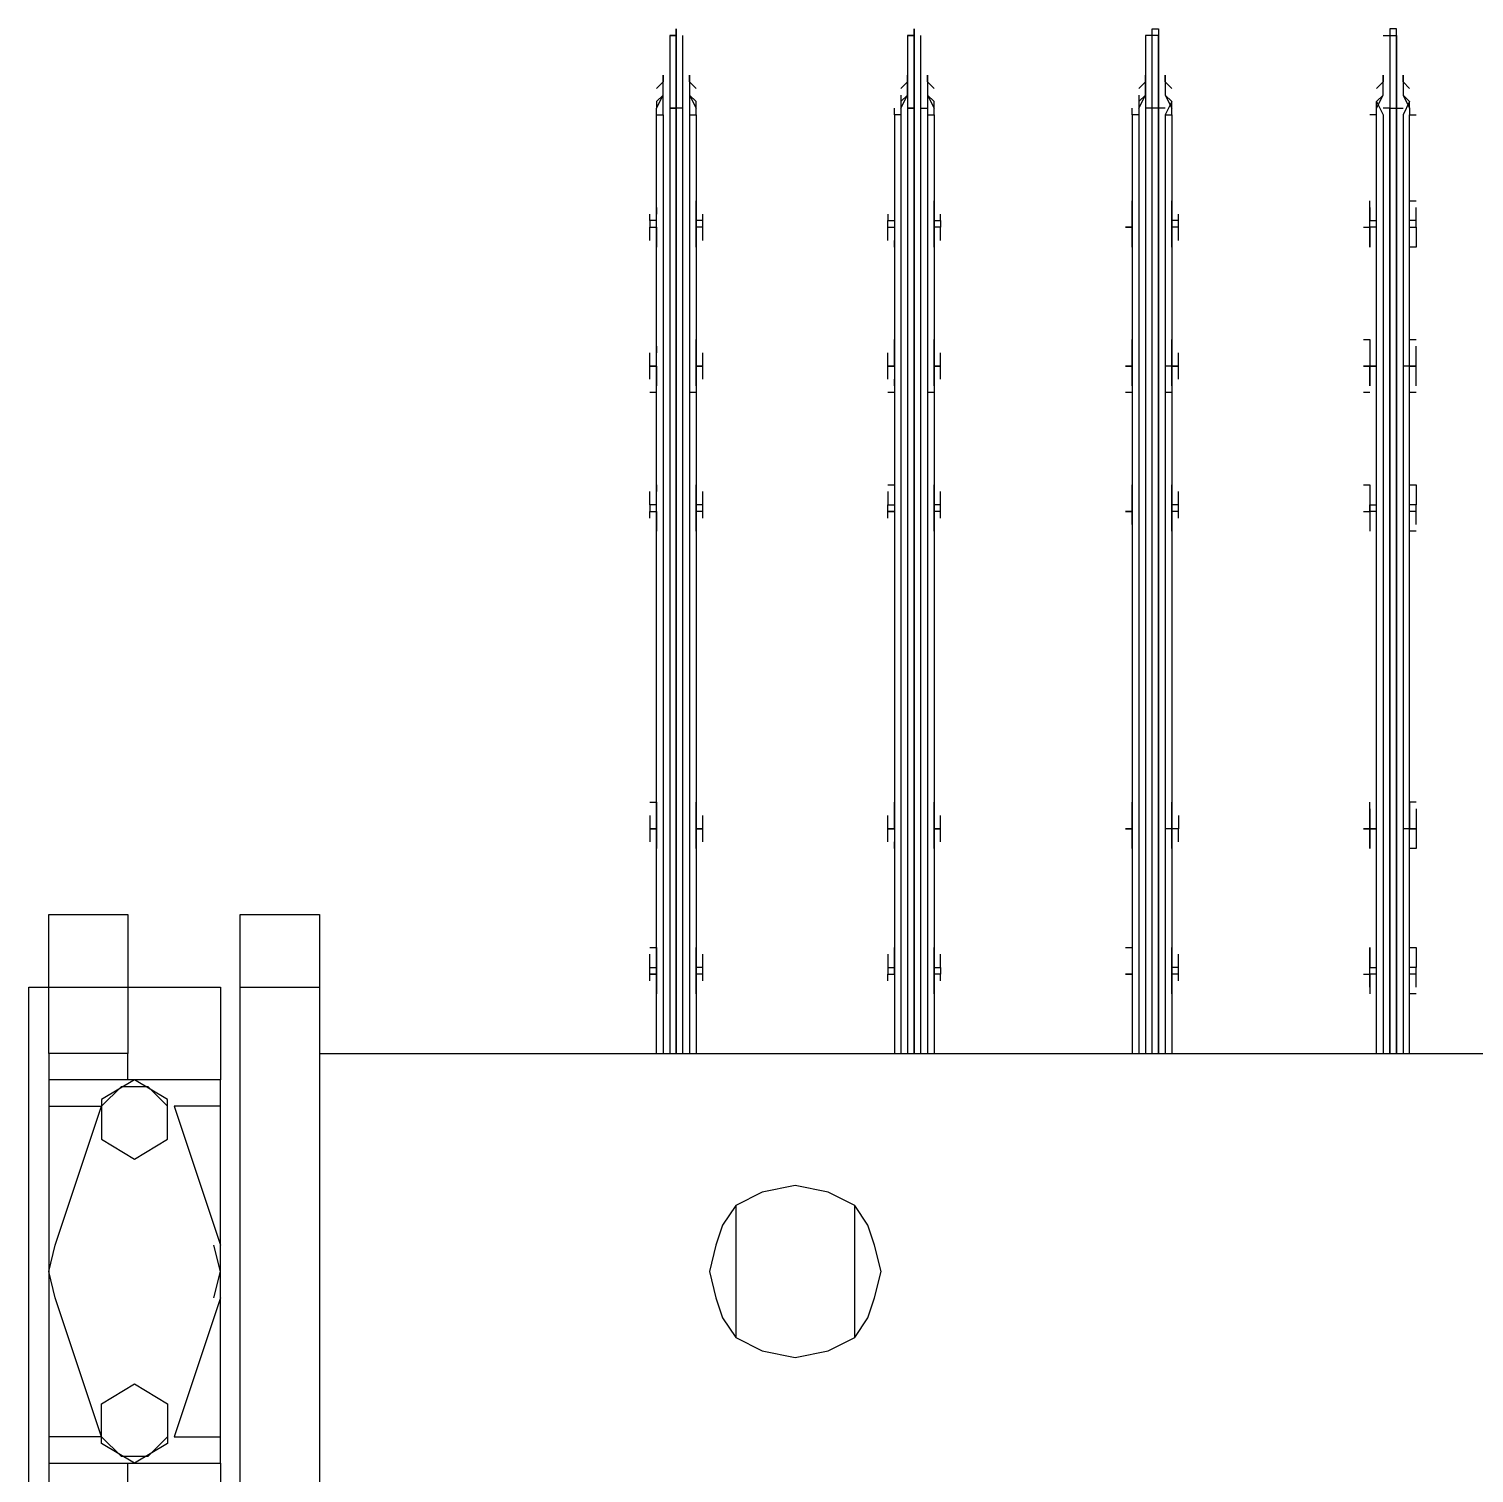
# Model space of a CAD drawing. Header units: metres. Extents: x 531759 to 532310, y 2675082 to 2675319.
# Drawn here: x 532025.8493 to 532026.1518, y 2675220.6573 to 2675220.9595 of the extents above; entities that cross this region are included whole.
import ezdxf

# ---------------------------------------------------------------- set-up
doc = ezdxf.new("R2010")
doc.units = ezdxf.units.M
doc.header["$MEASUREMENT"] = 0
doc.layers.add('IDT', color=7, linetype='Continuous')

# ---------------------------------------------------------------- blocks, each defined once
blk = doc.blocks.new('IDT')
at = {"layer": 'IDT', "color": 0, "lineweight": 25}
for p, q in [((15.02116, 14.49993), (15.02116, 14.61888)), ((15.03775, 14.61888), (15.03775, 14.49993)), ((15.0419, 14.59951), (15.0419, 14.61888)), ((15.08202, 14.61888), (15.08202, 14.49993)), ((15.06127, 14.60366), (15.06127, 14.59951)), ((15.07787, 14.59951), (15.07787, 14.60366)), ((15.07787, 14.59951), (15.0419, 14.59951)), ((15.0419, 14.59951), (15.0419, 14.59398)), ((15.05297, 14.59537), (15.05988, 14.59951)), ((15.05988, 14.59951), (15.0668, 14.59537)), ((15.07787, 14.59398), (15.07787, 14.59951)), ((15.05297, 14.59398), (15.05712, 14.59813)), ((15.05712, 14.59813), (15.06265, 14.59813)), ((15.06265, 14.59813), (15.0668, 14.59398)), ((15.0419, 14.59398), (15.0419, 14.5594)), ((15.0419, 14.56494), (15.05159, 14.59398)), ((15.05159, 14.59398), (15.0419, 14.59398)), ((15.05297, 14.58707), (15.05297, 14.59537)), ((15.0668, 14.59537), (15.0668, 14.58707)), ((15.0668, 14.59398), (15.07648, 14.56494)), ((15.0668, 14.59398), (15.07787, 14.59398)), ((15.07787, 14.5594), (15.07787, 14.59398)), ((15.05988, 14.58292), (15.05297, 14.58707)), ((15.0668, 14.58707), (15.05988, 14.58292)), ((14.91465, 14.576), (14.90912, 14.57324)), ((14.92157, 14.57738), (14.91465, 14.576)), ((14.92849, 14.576), (14.92157, 14.57738)), ((14.93402, 14.57324), (14.92849, 14.576)), ((14.90912, 14.57324), (14.90635, 14.56909)), ((14.90912, 14.57324), (14.90912, 14.54557)), ((14.93402, 14.54557), (14.93402, 14.57324)), ((14.93678, 14.56909), (14.93402, 14.57324)), ((14.90635, 14.56909), (14.90497, 14.56494)), ((14.93817, 14.56494), (14.93678, 14.56909)), ((14.90497, 14.56494), (14.90359, 14.5594)), ((14.93955, 14.5594), (14.93817, 14.56494)), ((15.04329, 14.56494), (15.0419, 14.5594)), ((15.07648, 14.56494), (15.07787, 14.5594)), ((14.90359, 14.5594), (14.90497, 14.55387)), ((14.93817, 14.55387), (14.93955, 14.5594)), ((15.0419, 14.5594), (15.0419, 14.52482)), ((15.0419, 14.5594), (15.04329, 14.55387)), ((15.07787, 14.5594), (15.07648, 14.55387)), ((15.07787, 14.52482), (15.07787, 14.5594)), ((14.90497, 14.55387), (14.90635, 14.54972)), ((14.93678, 14.54972), (14.93817, 14.55387)), ((15.05159, 14.52482), (15.0419, 14.55387)), ((15.07648, 14.55387), (15.0668, 14.52482)), ((14.90635, 14.54972), (14.90912, 14.54557)), ((14.93402, 14.54557), (14.93678, 14.54972)), ((14.90912, 14.54557), (14.91465, 14.54281)), ((14.92849, 14.54281), (14.93402, 14.54557)), ((14.91465, 14.54281), (14.92157, 14.54142)), ((14.92157, 14.54142), (14.92849, 14.54281)), ((15.05988, 14.53589), (15.05297, 14.53174)), ((15.0668, 14.53174), (15.05988, 14.53589)), ((15.05297, 14.53174), (15.05297, 14.52344)), ((15.0668, 14.52344), (15.0668, 14.53174)), ((15.0419, 14.52482), (15.0419, 14.51929)), ((15.0419, 14.52482), (15.05159, 14.52482)), ((15.05712, 14.52068), (15.05297, 14.52482)), ((15.05297, 14.52344), (15.05988, 14.51929)), ((15.05988, 14.51929), (15.0668, 14.52344)), ((15.0668, 14.52482), (15.06265, 14.52068)), ((15.07787, 14.52482), (15.0668, 14.52482)), ((15.07787, 14.51929), (15.07787, 14.52482)), ((15.06265, 14.52068), (15.05712, 14.52068)), ((15.0419, 14.49993), (15.0419, 14.51929)), ((15.0419, 14.51929), (15.07787, 14.51929)), ((15.06127, 14.51929), (15.06127, 14.51376)), ((15.07787, 14.51376), (15.07787, 14.51929)), ((15.02116, 14.51376), (14.44023, 14.51376)), ((14.79294, 14.51376), (14.79294, 14.31735)), ((14.79432, 14.31735), (14.79432, 14.51376)), ((14.7957, 14.31597), (14.7957, 14.51376)), ((14.7957, 14.51376), (14.7957, 14.31597)), ((14.79709, 14.31597), (14.79709, 14.51376)), ((14.79709, 14.51376), (14.79709, 14.31597)), ((14.79847, 14.31735), (14.79847, 14.51376)), ((14.79985, 14.51376), (14.79985, 14.31735)), ((14.84273, 14.31735), (14.84273, 14.51376)), ((14.84411, 14.31735), (14.84411, 14.51376)), ((14.8455, 14.31597), (14.8455, 14.51376)), ((14.8455, 14.51376), (14.8455, 14.31597)), ((14.84688, 14.51376), (14.84688, 14.31597)), ((14.84826, 14.31597), (14.84826, 14.51376)), ((14.84965, 14.31735), (14.84965, 14.51376)), ((14.85103, 14.31735), (14.85103, 14.51376)), ((14.89252, 14.31735), (14.89252, 14.51376)), ((14.89391, 14.31735), (14.89391, 14.51376)), ((14.89529, 14.51376), (14.89529, 14.31597)), ((14.89667, 14.51376), (14.89667, 14.31597)), ((14.89667, 14.31597), (14.89667, 14.51376)), ((14.89806, 14.31597), (14.89806, 14.51376)), ((14.89944, 14.31735), (14.89944, 14.51376)), ((14.90082, 14.31735), (14.90082, 14.51376)), ((14.94232, 14.31735), (14.94232, 14.51376)), ((14.9437, 14.31735), (14.9437, 14.51376)), ((14.94508, 14.51376), (14.94508, 14.31597)), ((14.94647, 14.31597), (14.94647, 14.51376)), ((14.94647, 14.51376), (14.94647, 14.31597)), ((14.94785, 14.31597), (14.94785, 14.51376)), ((14.94923, 14.31735), (14.94923, 14.51376)), ((14.95062, 14.51376), (14.95062, 14.31735)), ((15.06127, 14.49993), (15.06127, 14.51376)), ((15.06127, 14.51376), (15.07787, 14.51376)), ((15.07787, 14.51376), (15.07787, 14.49993)), ((14.79155, 14.50131), (14.79294, 14.50131)), ((14.79155, 14.49993), (14.79155, 14.49855)), ((14.79294, 14.50131), (14.79294, 14.49578)), ((14.80124, 14.49716), (14.80124, 14.50131)), ((14.80124, 14.49993), (14.80124, 14.49855)), ((14.84273, 14.50131), (14.84273, 14.49716)), ((14.84273, 14.49993), (14.84273, 14.49855)), ((14.85103, 14.49716), (14.85103, 14.50131)), ((14.85103, 14.49855), (14.85103, 14.49993)), ((14.89252, 14.50131), (14.89252, 14.49716)), ((14.89252, 14.49993), (14.89252, 14.49855)), ((14.90082, 14.49716), (14.90082, 14.50131)), ((14.90082, 14.49855), (14.90082, 14.49993)), ((14.94232, 14.50131), (14.94232, 14.49578)), ((14.94232, 14.49993), (14.94232, 14.49855)), ((14.95062, 14.49716), (14.95062, 14.50131)), ((14.95062, 14.49855), (14.95062, 14.49993)), ((15.03775, 14.49993), (15.02116, 14.49993)), ((15.02116, 14.48471), (15.02116, 14.49993)), ((15.03775, 14.49993), (15.03775, 14.48471)), ((15.06127, 14.49993), (15.0419, 14.49993)), ((15.07787, 14.49993), (15.06127, 14.49993)), ((15.06127, 14.48471), (15.06127, 14.49993)), ((15.08202, 14.49993), (15.07787, 14.49993)), ((15.07787, 14.49993), (15.07787, 14.48471)), ((14.79155, 14.49855), (14.79155, 14.49716)), ((14.79155, 14.49716), (14.79294, 14.49716)), ((14.79155, 14.49716), (14.79155, 14.49578)), ((14.79985, 14.49716), (14.80124, 14.49716)), ((14.80124, 14.49855), (14.80124, 14.49716)), ((14.80124, 14.49716), (14.80124, 14.49578)), ((14.80262, 14.49716), (14.80124, 14.49716)), ((14.80124, 14.49716), (14.80124, 14.49578)), ((14.84135, 14.49855), (14.84135, 14.49716)), ((14.84135, 14.49716), (14.84273, 14.49716)), ((14.84135, 14.49716), (14.84135, 14.49578)), ((14.84273, 14.49716), (14.84273, 14.49578)), ((14.85103, 14.49716), (14.85103, 14.49855)), ((14.85103, 14.49578), (14.85103, 14.49716)), ((14.85103, 14.49716), (14.85241, 14.49716)), ((14.85241, 14.49716), (14.85103, 14.49716)), ((14.85103, 14.49578), (14.85103, 14.49716)), ((14.89114, 14.49855), (14.89114, 14.49716)), ((14.89114, 14.49716), (14.89252, 14.49716)), ((14.89114, 14.49578), (14.89114, 14.49716)), ((14.89252, 14.49716), (14.89252, 14.49163)), ((14.90221, 14.49716), (14.90082, 14.49716)), ((14.90221, 14.49716), (14.90082, 14.49716)), ((14.90082, 14.49716), (14.90082, 14.49578)), ((14.90221, 14.49855), (14.90221, 14.49716)), ((14.90221, 14.49578), (14.90221, 14.49716)), ((14.94093, 14.49855), (14.94093, 14.49716)), ((14.94093, 14.49716), (14.94232, 14.49716)), ((14.94093, 14.49716), (14.94093, 14.49578)), ((14.952, 14.49716), (14.95062, 14.49716)), ((14.95062, 14.49578), (14.95062, 14.49716)), ((14.95062, 14.49716), (14.952, 14.49716)), ((14.952, 14.49855), (14.952, 14.49716)), ((14.952, 14.49716), (14.952, 14.49578)), ((14.79155, 14.49301), (14.79155, 14.49578)), ((14.79155, 14.49578), (14.79294, 14.49578)), ((14.79155, 14.49163), (14.79155, 14.49301)), ((14.79294, 14.49578), (14.79294, 14.49163)), ((14.80124, 14.49578), (14.79985, 14.49578)), ((14.80124, 14.49578), (14.80124, 14.49163)), ((14.80124, 14.49301), (14.80124, 14.49578)), ((14.80124, 14.49163), (14.80124, 14.49301)), ((14.84135, 14.49578), (14.84273, 14.49578)), ((14.84135, 14.49578), (14.84135, 14.49301)), ((14.84273, 14.49578), (14.84273, 14.49163)), ((14.84273, 14.49163), (14.84273, 14.49301)), ((14.85103, 14.49301), (14.85103, 14.49578)), ((14.85103, 14.49163), (14.85103, 14.49578)), ((14.85103, 14.49163), (14.85103, 14.49301)), ((14.89114, 14.49578), (14.89114, 14.49301)), ((14.89252, 14.49578), (14.89114, 14.49578)), ((14.89252, 14.49163), (14.89252, 14.49301)), ((14.90082, 14.49578), (14.90082, 14.49163)), ((14.90221, 14.49578), (14.90082, 14.49578)), ((14.90082, 14.49163), (14.90082, 14.49301)), ((14.90221, 14.49301), (14.90221, 14.49578)), ((14.94093, 14.49578), (14.94232, 14.49578)), ((14.94093, 14.49578), (14.94093, 14.49301)), ((14.94232, 14.49578), (14.94232, 14.49163)), ((14.94232, 14.49163), (14.94232, 14.49301)), ((14.95062, 14.49163), (14.95062, 14.49578)), ((14.952, 14.49578), (14.95062, 14.49578)), ((14.95062, 14.49163), (14.95062, 14.49301)), ((14.952, 14.49578), (14.952, 14.49301)), ((14.79294, 14.49163), (14.79155, 14.49163)), ((14.85241, 14.49163), (14.85103, 14.49163)), ((14.952, 14.49163), (14.95062, 14.49163)), ((15.03775, 14.48471), (15.02116, 14.48471)), ((15.07787, 14.48471), (15.06127, 14.48471)), ((14.79155, 14.4695), (14.79155, 14.47088)), ((14.79155, 14.47088), (14.79294, 14.47088)), ((14.79155, 14.46673), (14.79155, 14.4695)), ((14.79294, 14.47088), (14.79294, 14.46673)), ((14.80124, 14.46673), (14.80124, 14.47088)), ((14.80124, 14.47088), (14.80124, 14.4695)), ((14.80124, 14.4695), (14.80124, 14.46673)), ((14.84135, 14.4695), (14.84135, 14.46673)), ((14.84273, 14.4695), (14.84273, 14.47088)), ((14.84273, 14.47088), (14.84273, 14.46673)), ((14.85103, 14.46673), (14.85103, 14.47088)), ((14.85103, 14.47088), (14.85103, 14.4695)), ((14.85103, 14.4695), (14.85103, 14.46673)), ((14.89114, 14.4695), (14.89114, 14.46673)), ((14.89252, 14.4695), (14.89252, 14.47088)), ((14.89252, 14.47088), (14.89252, 14.46673)), ((14.90082, 14.46673), (14.90082, 14.47088)), ((14.90082, 14.47088), (14.90082, 14.4695)), ((14.90221, 14.4695), (14.90221, 14.46673)), ((14.94093, 14.4695), (14.94093, 14.46673)), ((14.94232, 14.4695), (14.94232, 14.47088)), ((14.94232, 14.47088), (14.94232, 14.46673)), ((14.95062, 14.46673), (14.95062, 14.47088)), ((14.95062, 14.47088), (14.95062, 14.4695)), ((14.952, 14.46673), (14.952, 14.4695)), ((14.79155, 14.46397), (14.79155, 14.46673)), ((14.79155, 14.46673), (14.79294, 14.46673)), ((14.79294, 14.46673), (14.79155, 14.46673)), ((14.79294, 14.46673), (14.79432, 14.46673)), ((14.79294, 14.4612), (14.79294, 14.46673)), ((14.80124, 14.46673), (14.79985, 14.46673)), ((14.79985, 14.46673), (14.80124, 14.46673)), ((14.80124, 14.46397), (14.80124, 14.46673)), ((14.80124, 14.46673), (14.80262, 14.46673)), ((14.80262, 14.46673), (14.80124, 14.46673)), ((14.80124, 14.46673), (14.80124, 14.4612)), ((14.84135, 14.46673), (14.84273, 14.46673)), ((14.84135, 14.46397), (14.84135, 14.46673)), ((14.84135, 14.46673), (14.84273, 14.46673)), ((14.84273, 14.46673), (14.84273, 14.4612)), ((14.84273, 14.46673), (14.84411, 14.46673)), ((14.85241, 14.46673), (14.85103, 14.46673)), ((14.85103, 14.46673), (14.85241, 14.46673)), ((14.85241, 14.46673), (14.85103, 14.46673)), ((14.85103, 14.46673), (14.85103, 14.4612)), ((14.85103, 14.46397), (14.85103, 14.46673)), ((14.89114, 14.46673), (14.89252, 14.46673)), ((14.89252, 14.46673), (14.89114, 14.46673)), ((14.89114, 14.46673), (14.89114, 14.46397)), ((14.89252, 14.46673), (14.89252, 14.4612)), ((14.90221, 14.46673), (14.90082, 14.46673)), ((14.90082, 14.46673), (14.90221, 14.46673)), ((14.90221, 14.46673), (14.90082, 14.46673)), ((14.90082, 14.46673), (14.90082, 14.4612)), ((14.90221, 14.46673), (14.90221, 14.46397)), ((14.94093, 14.46673), (14.94232, 14.46673)), ((14.94232, 14.46673), (14.94093, 14.46673)), ((14.94093, 14.46673), (14.94093, 14.46397)), ((14.94232, 14.46673), (14.94232, 14.4612)), ((14.952, 14.46673), (14.95062, 14.46673)), ((14.95062, 14.46673), (14.952, 14.46673)), ((14.952, 14.46673), (14.95062, 14.46673)), ((14.95062, 14.4612), (14.95062, 14.46673)), ((14.95062, 14.46673), (14.952, 14.46673)), ((14.952, 14.46397), (14.952, 14.46673)), ((14.79155, 14.46258), (14.79155, 14.46397)), ((14.80124, 14.46258), (14.80124, 14.46397)), ((14.84273, 14.46397), (14.84273, 14.46258)), ((14.85103, 14.46258), (14.85103, 14.46397)), ((14.89252, 14.46397), (14.89252, 14.46258)), ((14.90082, 14.46258), (14.90082, 14.46397)), ((14.94232, 14.46397), (14.94232, 14.46258)), ((14.95062, 14.46258), (14.95062, 14.46397)), ((14.79155, 14.4612), (14.79294, 14.4612)), ((14.952, 14.4612), (14.95062, 14.4612)), ((14.79155, 14.40449), (14.79294, 14.40449)), ((14.79155, 14.40311), (14.79155, 14.40172)), ((14.79294, 14.40449), (14.79294, 14.40034)), ((14.80124, 14.40034), (14.80124, 14.40449)), ((14.80124, 14.40172), (14.80124, 14.40311)), ((14.84273, 14.40449), (14.84273, 14.40034)), ((14.84273, 14.40311), (14.84273, 14.40172)), ((14.85103, 14.40034), (14.85103, 14.40449)), ((14.85103, 14.40311), (14.85103, 14.40172)), ((14.89252, 14.40449), (14.89252, 14.40034)), ((14.89252, 14.40311), (14.89252, 14.40172)), ((14.90082, 14.40034), (14.90082, 14.40449)), ((14.90082, 14.40172), (14.90082, 14.40311)), ((14.94232, 14.40449), (14.94232, 14.40034)), ((14.94232, 14.40311), (14.94232, 14.40172)), ((14.95062, 14.40034), (14.95062, 14.40449)), ((14.95062, 14.40172), (14.95062, 14.40311)), ((14.79155, 14.40172), (14.79155, 14.40034)), ((14.79155, 14.40034), (14.79294, 14.40034)), ((14.79155, 14.40034), (14.79155, 14.39896)), ((14.79294, 14.40034), (14.79294, 14.39896)), ((14.79985, 14.40034), (14.80124, 14.40034)), ((14.80124, 14.40034), (14.80124, 14.40172)), ((14.80262, 14.40034), (14.80124, 14.40034)), ((14.80124, 14.40034), (14.80124, 14.39896)), ((14.80124, 14.39896), (14.80124, 14.40034)), ((14.84135, 14.40172), (14.84135, 14.40034)), ((14.84135, 14.40034), (14.84273, 14.40034)), ((14.84135, 14.40034), (14.84135, 14.39896)), ((14.84273, 14.40034), (14.84273, 14.39896)), ((14.85103, 14.40172), (14.85103, 14.40034)), ((14.85103, 14.40034), (14.85103, 14.39481)), ((14.85103, 14.39896), (14.85103, 14.40034)), ((14.85103, 14.40034), (14.85241, 14.40034)), ((14.85241, 14.40034), (14.85103, 14.40034)), ((14.89114, 14.40172), (14.89114, 14.40034)), ((14.89114, 14.40034), (14.89252, 14.40034)), ((14.89114, 14.40034), (14.89114, 14.39896)), ((14.89252, 14.40034), (14.89252, 14.39896)), ((14.90221, 14.40034), (14.90082, 14.40034)), ((14.90082, 14.39896), (14.90082, 14.40034)), ((14.90082, 14.40034), (14.90221, 14.40034)), ((14.90221, 14.40172), (14.90221, 14.40034)), ((14.90221, 14.40034), (14.90221, 14.39896)), ((14.94093, 14.40172), (14.94093, 14.40034)), ((14.94093, 14.40034), (14.94232, 14.40034)), ((14.94093, 14.40034), (14.94093, 14.39896)), ((14.94232, 14.40034), (14.94232, 14.39481)), ((14.952, 14.40034), (14.95062, 14.40034)), ((14.952, 14.40034), (14.95062, 14.40034)), ((14.95062, 14.40034), (14.95062, 14.39481)), ((14.952, 14.40172), (14.952, 14.40034)), ((14.952, 14.39896), (14.952, 14.40034)), ((14.79155, 14.39619), (14.79155, 14.39896)), ((14.79155, 14.39896), (14.79294, 14.39896)), ((14.79155, 14.39481), (14.79155, 14.39619)), ((14.79294, 14.39896), (14.79294, 14.39481)), ((14.80124, 14.39896), (14.79985, 14.39896)), ((14.80124, 14.39481), (14.80124, 14.39896)), ((14.80124, 14.39619), (14.80124, 14.39896)), ((14.80124, 14.39481), (14.80124, 14.39619)), ((14.84135, 14.39896), (14.84273, 14.39896)), ((14.84135, 14.39896), (14.84135, 14.39619)), ((14.84273, 14.39896), (14.84273, 14.39481)), ((14.84273, 14.39481), (14.84273, 14.39619)), ((14.85103, 14.39619), (14.85103, 14.39896)), ((14.85103, 14.39481), (14.85103, 14.39619)), ((14.89114, 14.39896), (14.89252, 14.39896)), ((14.89114, 14.39896), (14.89114, 14.39619)), ((14.89252, 14.39896), (14.89252, 14.39481)), ((14.89252, 14.39481), (14.89252, 14.39619)), ((14.90082, 14.39481), (14.90082, 14.39896)), ((14.90221, 14.39896), (14.90082, 14.39896)), ((14.90082, 14.39481), (14.90082, 14.39619)), ((14.90221, 14.39619), (14.90221, 14.39896)), ((14.94093, 14.39896), (14.94232, 14.39896)), ((14.94093, 14.39896), (14.94093, 14.39619)), ((14.94232, 14.39481), (14.94232, 14.39619)), ((14.95062, 14.39896), (14.952, 14.39896)), ((14.95062, 14.39481), (14.95062, 14.39619)), ((14.952, 14.39896), (14.952, 14.39619)), ((14.79294, 14.39481), (14.79155, 14.39481)), ((14.80262, 14.39481), (14.80124, 14.39481)), ((14.90221, 14.39481), (14.90082, 14.39481)), ((14.79155, 14.37544), (14.79294, 14.37544)), ((14.80124, 14.37544), (14.80262, 14.37544)), ((14.84273, 14.37544), (14.84411, 14.37544)), ((14.85103, 14.37544), (14.85241, 14.37544)), ((14.89252, 14.37544), (14.89391, 14.37544)), ((14.90082, 14.37544), (14.90221, 14.37544)), ((14.94232, 14.37544), (14.9437, 14.37544)), ((14.95062, 14.37544), (14.952, 14.37544)), ((14.79155, 14.37406), (14.79155, 14.37268)), ((14.79155, 14.37268), (14.79155, 14.36991)), ((14.79294, 14.37406), (14.79294, 14.36991)), ((14.80124, 14.36991), (14.80124, 14.37406)), ((14.80124, 14.37406), (14.80124, 14.37268)), ((14.80124, 14.37268), (14.80124, 14.36991)), ((14.84135, 14.37268), (14.84135, 14.36991)), ((14.84273, 14.37268), (14.84273, 14.37406)), ((14.84273, 14.37406), (14.84273, 14.36991)), ((14.85103, 14.36991), (14.85103, 14.37406)), ((14.85103, 14.37406), (14.85103, 14.37268)), ((14.85103, 14.37268), (14.85103, 14.36991)), ((14.89114, 14.37268), (14.89114, 14.36991)), ((14.89252, 14.37268), (14.89252, 14.37406)), ((14.89252, 14.37406), (14.89252, 14.36991)), ((14.90082, 14.36991), (14.90082, 14.37406)), ((14.90082, 14.37406), (14.90082, 14.37268)), ((14.90221, 14.37268), (14.90221, 14.36991)), ((14.94093, 14.37268), (14.94093, 14.36991)), ((14.94232, 14.37268), (14.94232, 14.37406)), ((14.94232, 14.37406), (14.94232, 14.36991)), ((14.95062, 14.36991), (14.95062, 14.37406)), ((14.95062, 14.37406), (14.95062, 14.37268)), ((14.952, 14.37268), (14.952, 14.36991)), ((14.79155, 14.36991), (14.79294, 14.36991)), ((14.79294, 14.36991), (14.79155, 14.36991)), ((14.79155, 14.36991), (14.79155, 14.36715)), ((14.79294, 14.36991), (14.79294, 14.36438)), ((14.79294, 14.36991), (14.79432, 14.36991)), ((14.80124, 14.36991), (14.79985, 14.36991)), ((14.79985, 14.36991), (14.80124, 14.36991)), ((14.80124, 14.36438), (14.80124, 14.36991)), ((14.80124, 14.36991), (14.80262, 14.36991)), ((14.80262, 14.36991), (14.80124, 14.36991)), ((14.80124, 14.36991), (14.80262, 14.36991)), ((14.80124, 14.36715), (14.80124, 14.36991)), ((14.84135, 14.36991), (14.84273, 14.36991)), ((14.84273, 14.36991), (14.84135, 14.36991)), ((14.84135, 14.36991), (14.84135, 14.36715)), ((14.84273, 14.36991), (14.84411, 14.36991)), ((14.84273, 14.36991), (14.84273, 14.36438)), ((14.85241, 14.36991), (14.85103, 14.36991)), ((14.85103, 14.36991), (14.85241, 14.36991)), ((14.85241, 14.36991), (14.85103, 14.36991)), ((14.85103, 14.36991), (14.85103, 14.36438)), ((14.85103, 14.36715), (14.85103, 14.36991)), ((14.89114, 14.36991), (14.89252, 14.36991)), ((14.89252, 14.36991), (14.89114, 14.36991)), ((14.89114, 14.36991), (14.89114, 14.36715)), ((14.89252, 14.36991), (14.89252, 14.36438)), ((14.90221, 14.36991), (14.90082, 14.36991)), ((14.90082, 14.36991), (14.90221, 14.36991)), ((14.90221, 14.36991), (14.90082, 14.36991)), ((14.90082, 14.36991), (14.90082, 14.36438)), ((14.90221, 14.36991), (14.90221, 14.36715)), ((14.94093, 14.36991), (14.94232, 14.36991)), ((14.94232, 14.36991), (14.94093, 14.36991)), ((14.94093, 14.36991), (14.94093, 14.36715)), ((14.94232, 14.36991), (14.94232, 14.36438)), ((14.952, 14.36991), (14.95062, 14.36991)), ((14.95062, 14.36991), (14.95062, 14.36438)), ((14.95062, 14.36991), (14.952, 14.36991)), ((14.952, 14.36991), (14.95062, 14.36991)), ((14.952, 14.36991), (14.952, 14.36715)), ((14.79155, 14.36715), (14.79155, 14.36576)), ((14.80124, 14.36576), (14.80124, 14.36715)), ((14.84273, 14.36715), (14.84273, 14.36576)), ((14.85103, 14.36576), (14.85103, 14.36715)), ((14.89252, 14.36715), (14.89252, 14.36576)), ((14.90082, 14.36576), (14.90082, 14.36715)), ((14.94232, 14.36715), (14.94232, 14.36576)), ((14.95062, 14.36576), (14.95062, 14.36715)), ((14.79294, 14.36438), (14.79155, 14.36438)), ((14.80262, 14.36438), (14.80124, 14.36438)), ((14.79155, 14.34363), (14.79155, 14.34502)), ((14.79155, 14.34502), (14.79294, 14.34502)), ((14.79294, 14.34502), (14.79294, 14.34087)), ((14.80124, 14.34087), (14.80124, 14.34502)), ((14.80124, 14.34502), (14.80124, 14.34363)), ((14.84273, 14.34363), (14.84273, 14.34502)), ((14.84273, 14.34502), (14.84273, 14.34087)), ((14.85103, 14.34502), (14.85103, 14.34363)), ((14.85103, 14.34087), (14.85103, 14.34502)), ((14.89252, 14.34363), (14.89252, 14.34502)), ((14.89252, 14.34502), (14.89252, 14.34087)), ((14.90082, 14.34087), (14.90082, 14.34502)), ((14.90082, 14.34502), (14.90082, 14.34363)), ((14.94232, 14.34363), (14.94232, 14.34502)), ((14.94232, 14.34502), (14.94232, 14.34087)), ((14.95062, 14.34087), (14.95062, 14.34502)), ((14.95062, 14.34502), (14.95062, 14.34363)), ((14.79155, 14.34087), (14.79155, 14.34363)), ((14.80124, 14.34363), (14.80124, 14.34087)), ((14.84135, 14.34363), (14.84135, 14.34087)), ((14.85103, 14.34363), (14.85103, 14.34087)), ((14.89114, 14.34363), (14.89114, 14.34087)), ((14.90221, 14.34363), (14.90221, 14.34087)), ((14.94093, 14.34363), (14.94093, 14.34087)), ((14.952, 14.34363), (14.952, 14.34087)), ((14.79294, 14.34087), (14.79155, 14.34087)), ((14.79155, 14.34087), (14.79155, 14.33948)), ((14.79155, 14.33948), (14.79294, 14.33948)), ((14.79155, 14.33948), (14.79155, 14.3381)), ((14.79294, 14.34087), (14.79294, 14.33948)), ((14.79294, 14.33948), (14.79294, 14.33533)), ((14.79985, 14.34087), (14.80124, 14.34087)), ((14.80124, 14.33948), (14.79985, 14.33948)), ((14.80124, 14.34087), (14.80124, 14.33948)), ((14.80262, 14.34087), (14.80124, 14.34087)), ((14.80124, 14.34087), (14.80124, 14.33948)), ((14.80124, 14.33948), (14.80124, 14.33533)), ((14.80124, 14.3381), (14.80124, 14.33948)), ((14.84135, 14.34087), (14.84273, 14.34087)), ((14.84135, 14.34087), (14.84135, 14.33948)), ((14.84135, 14.33948), (14.84273, 14.33948)), ((14.84135, 14.33948), (14.84135, 14.3381)), ((14.84273, 14.34087), (14.84273, 14.33948)), ((14.84273, 14.33948), (14.84273, 14.33533)), ((14.85103, 14.34087), (14.85241, 14.34087)), ((14.85241, 14.34087), (14.85103, 14.34087)), ((14.85103, 14.33948), (14.85103, 14.34087)), ((14.85103, 14.34087), (14.85103, 14.33948)), ((14.85103, 14.3381), (14.85103, 14.33948)), ((14.85103, 14.33948), (14.85103, 14.33533)), ((14.89114, 14.34087), (14.89252, 14.34087)), ((14.89114, 14.33948), (14.89114, 14.34087)), ((14.89114, 14.33948), (14.89114, 14.3381)), ((14.89252, 14.33948), (14.89114, 14.33948)), ((14.89252, 14.34087), (14.89252, 14.33533)), ((14.90082, 14.33948), (14.90082, 14.34087)), ((14.90221, 14.34087), (14.90082, 14.34087)), ((14.90082, 14.33533), (14.90082, 14.33948)), ((14.90221, 14.33948), (14.90082, 14.33948)), ((14.90221, 14.34087), (14.90221, 14.33948)), ((14.90221, 14.3381), (14.90221, 14.33948)), ((14.94093, 14.34087), (14.94232, 14.34087)), ((14.94093, 14.34087), (14.94093, 14.33948)), ((14.94093, 14.33948), (14.94232, 14.33948)), ((14.94093, 14.33948), (14.94093, 14.3381)), ((14.94232, 14.34087), (14.94232, 14.33948)), ((14.94232, 14.33948), (14.94232, 14.33533)), ((14.952, 14.34087), (14.95062, 14.34087)), ((14.952, 14.34087), (14.95062, 14.34087)), ((14.95062, 14.34087), (14.95062, 14.33948)), ((14.95062, 14.33948), (14.952, 14.33948)), ((14.95062, 14.33948), (14.95062, 14.33533)), ((14.952, 14.33948), (14.952, 14.34087)), ((14.952, 14.33948), (14.952, 14.3381)), ((14.79155, 14.3381), (14.79155, 14.33672)), ((14.80124, 14.33672), (14.80124, 14.3381)), ((14.84273, 14.3381), (14.84273, 14.33672)), ((14.85103, 14.33672), (14.85103, 14.3381)), ((14.89252, 14.3381), (14.89252, 14.33672)), ((14.90082, 14.33672), (14.90082, 14.3381)), ((14.94232, 14.3381), (14.94232, 14.33672)), ((14.95062, 14.33672), (14.95062, 14.3381)), ((14.79294, 14.33533), (14.79155, 14.33533)), ((14.79294, 14.31735), (14.79155, 14.31735)), ((14.79294, 14.31597), (14.79294, 14.31735)), ((14.79294, 14.31459), (14.79432, 14.31735)), ((14.79985, 14.31459), (14.79847, 14.31735)), ((14.79985, 14.31735), (14.79985, 14.31597)), ((14.79985, 14.31735), (14.80124, 14.31735)), ((14.84273, 14.31459), (14.84411, 14.31735)), ((14.84411, 14.31735), (14.84273, 14.31735)), ((14.84273, 14.31735), (14.84273, 14.31597)), ((14.84965, 14.3132), (14.84965, 14.31735)), ((14.84965, 14.31735), (14.85103, 14.31735)), ((14.85103, 14.31735), (14.85103, 14.31597)), ((14.89391, 14.31735), (14.89252, 14.31735)), ((14.89252, 14.31735), (14.89252, 14.31597)), ((14.89391, 14.3132), (14.89391, 14.31735)), ((14.89944, 14.3132), (14.89944, 14.31735)), ((14.89944, 14.31735), (14.90082, 14.31735)), ((14.90082, 14.31735), (14.90082, 14.31597)), ((14.9437, 14.31735), (14.94232, 14.31735)), ((14.94232, 14.31735), (14.94232, 14.31597)), ((14.9437, 14.3132), (14.9437, 14.31735)), ((14.95062, 14.31735), (14.94923, 14.31735)), ((14.94923, 14.31735), (14.94923, 14.3132)), ((14.95062, 14.31735), (14.95062, 14.31597)), ((14.79432, 14.3132), (14.79294, 14.31597)), ((14.79294, 14.31597), (14.79294, 14.31459)), ((14.79294, 14.31459), (14.79432, 14.3132)), ((14.79432, 14.3132), (14.79294, 14.31459)), ((14.7957, 14.31597), (14.79432, 14.31597)), ((14.7957, 14.30075), (14.7957, 14.31597)), ((14.79709, 14.31597), (14.7957, 14.31597)), ((14.7957, 14.31597), (14.7957, 14.29937)), ((14.79709, 14.30075), (14.79709, 14.31597)), ((14.79709, 14.31597), (14.79847, 14.31597)), ((14.79709, 14.29937), (14.79709, 14.31597)), ((14.79985, 14.31597), (14.79847, 14.3132)), ((14.79985, 14.31459), (14.79847, 14.3132)), ((14.79847, 14.3132), (14.79985, 14.31459)), ((14.79985, 14.31597), (14.79985, 14.31459)), ((14.84411, 14.3132), (14.84273, 14.31597)), ((14.84273, 14.31597), (14.84273, 14.31459)), ((14.84273, 14.31459), (14.84411, 14.3132)), ((14.84411, 14.3132), (14.84273, 14.31459)), ((14.84411, 14.31597), (14.8455, 14.31597)), ((14.8455, 14.31597), (14.84688, 14.31597)), ((14.8455, 14.29937), (14.8455, 14.31597)), ((14.8455, 14.31597), (14.8455, 14.30075)), ((14.84688, 14.31597), (14.84826, 14.31597)), ((14.84688, 14.31597), (14.84688, 14.29937)), ((14.84965, 14.31597), (14.84826, 14.3132)), ((14.84826, 14.30075), (14.84826, 14.31597)), ((14.84826, 14.3132), (14.84965, 14.31459)), ((14.84965, 14.31459), (14.84965, 14.31597)), ((14.89391, 14.3132), (14.89252, 14.31597)), ((14.89252, 14.31597), (14.89252, 14.31459)), ((14.89252, 14.31459), (14.89391, 14.3132)), ((14.89529, 14.31597), (14.89391, 14.31597)), ((14.89529, 14.31597), (14.89529, 14.30075)), ((14.89806, 14.31597), (14.89667, 14.31597)), ((14.89667, 14.31597), (14.89806, 14.31597)), ((14.89667, 14.29937), (14.89667, 14.31597)), ((14.89667, 14.31597), (14.89667, 14.29937)), ((14.89806, 14.30075), (14.89806, 14.31597)), ((14.89944, 14.31597), (14.89806, 14.3132)), ((14.89806, 14.3132), (14.89944, 14.31459)), ((14.89944, 14.31459), (14.89944, 14.31597)), ((14.9437, 14.3132), (14.94232, 14.31597)), ((14.94232, 14.31597), (14.94232, 14.31459)), ((14.94232, 14.31459), (14.9437, 14.3132)), ((14.94508, 14.31597), (14.94647, 14.31597)), ((14.94508, 14.31597), (14.94508, 14.30075)), ((14.94785, 14.31597), (14.94647, 14.31597)), ((14.94647, 14.31597), (14.94785, 14.31597)), ((14.94647, 14.31597), (14.94647, 14.29937)), ((14.94647, 14.29937), (14.94647, 14.31597)), ((14.94785, 14.30075), (14.94785, 14.31597)), ((14.95062, 14.31597), (14.94923, 14.3132)), ((14.94923, 14.3132), (14.95062, 14.31459)), ((14.95062, 14.31459), (14.95062, 14.31597)), ((14.79294, 14.31182), (14.79432, 14.31044)), ((14.79432, 14.30905), (14.79432, 14.3132)), ((14.79847, 14.3132), (14.79847, 14.30905)), ((14.79847, 14.31044), (14.79985, 14.31182)), ((14.84273, 14.31182), (14.84411, 14.31044)), ((14.84411, 14.30905), (14.84411, 14.3132)), ((14.84826, 14.3132), (14.84826, 14.30905)), ((14.84826, 14.31044), (14.84965, 14.31182)), ((14.89252, 14.31182), (14.89391, 14.31044)), ((14.89391, 14.30905), (14.89391, 14.3132)), ((14.89806, 14.3132), (14.89806, 14.30905)), ((14.89806, 14.31044), (14.89944, 14.31182)), ((14.94232, 14.31182), (14.9437, 14.31044)), ((14.9437, 14.30905), (14.9437, 14.3132)), ((14.94923, 14.3132), (14.94923, 14.30905)), ((14.94923, 14.31044), (14.95062, 14.31182)), ((14.79432, 14.31044), (14.79432, 14.30905)), ((14.79847, 14.30905), (14.79847, 14.31044)), ((14.84411, 14.31044), (14.84411, 14.30905)), ((14.84826, 14.30905), (14.84826, 14.31044)), ((14.89391, 14.31044), (14.89391, 14.30905)), ((14.89806, 14.30905), (14.89806, 14.31044)), ((14.9437, 14.31044), (14.9437, 14.30905)), ((14.94923, 14.30905), (14.94923, 14.31044)), ((14.79709, 14.30075), (14.7957, 14.30075)), ((14.7957, 14.29937), (14.79709, 14.29937)), ((14.79847, 14.30075), (14.79709, 14.30075)), ((14.8455, 14.30075), (14.84688, 14.30075)), ((14.84688, 14.29937), (14.8455, 14.29937)), ((14.84688, 14.30075), (14.84826, 14.30075)), ((14.89806, 14.30075), (14.89667, 14.30075)), ((14.89667, 14.30075), (14.89806, 14.30075)), ((14.94785, 14.30075), (14.94647, 14.30075)), ((14.94647, 14.30075), (14.94785, 14.30075))]:
    blk.add_line(p, q, dxfattribs=at)

msp = doc.modelspace()

# ---------------------------------------------------------------- block references
at = {"layer": 'IDT', "color": 8, "rotation": 180}
msp.add_blockref('IDT', (532040.93128, 2675235.25885), dxfattribs=at)

doc.saveas('drawing.dxf')
